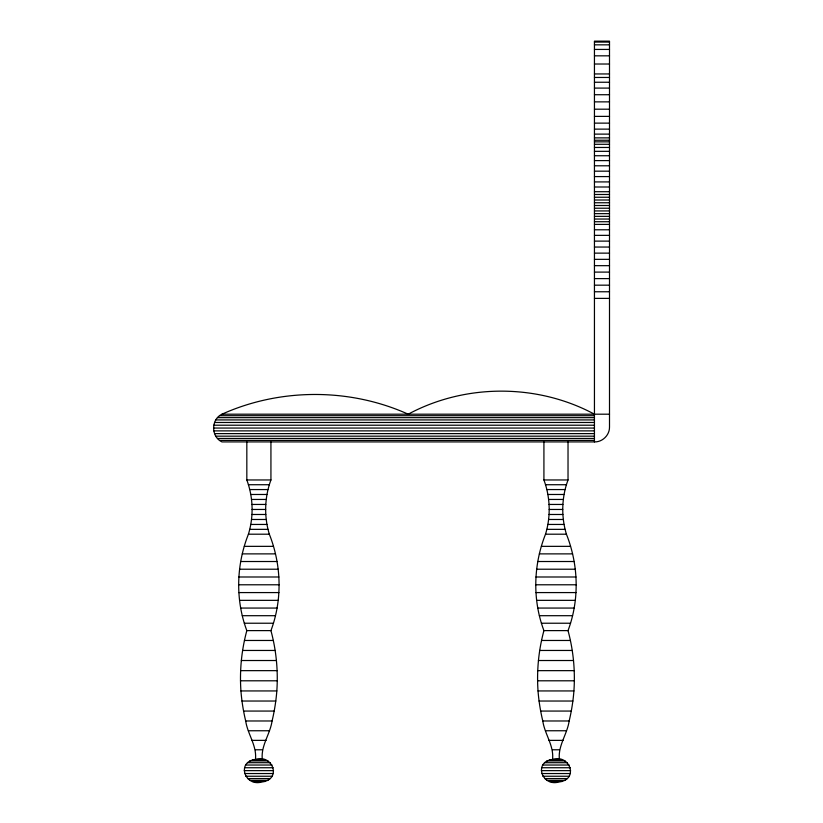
<?xml version="1.0" encoding="UTF-8"?>
<svg xmlns="http://www.w3.org/2000/svg" width="823" height="823" viewBox="0 0 823 823"><rect width="100%" height="100%" fill="white"/><g stroke="black" fill="none" stroke-linecap="round" stroke-linejoin="round"><path stroke-width="1.23" d="M255.449 759.423C272.958 753.796 281.805 779.546 262.311 781.85C244.801 787.477 235.944 761.728 255.449 759.423C257.043 745.772 247.61 734.239 245.686 720.979C243.32 711.103 241.725 701.062 240.933 690.939C239.524 670.673 241.52 650.211 246.828 630.613C235.224 599.72 236.273 564.773 248.423 534.199C253.803 516.577 253.227 497.246 246.828 479.963L246.828 441.91M552.542 759.423C570.051 753.796 578.898 779.546 559.403 781.85C541.894 787.477 533.037 761.728 552.542 759.423C554.136 745.772 544.703 734.239 542.779 720.979C540.413 711.103 538.818 701.062 538.026 690.939C536.617 670.673 538.612 650.211 543.921 630.613C532.316 599.72 533.366 564.773 545.515 534.199C550.896 516.577 550.32 497.246 543.921 479.963L543.921 441.91M262.311 759.423C260.716 745.772 270.139 734.239 272.074 720.979C274.44 711.103 276.034 701.062 276.826 690.939C278.236 670.673 276.24 650.211 270.932 630.613C282.536 599.72 281.476 564.773 269.327 534.199C263.957 516.577 264.533 497.246 270.932 479.963L270.932 441.91M559.403 759.423C557.809 745.772 567.232 734.239 569.166 720.979C571.532 711.103 573.127 701.062 573.919 690.939C575.328 670.673 573.333 650.211 568.024 630.613C579.629 599.72 578.579 564.773 566.419 534.199C561.049 516.577 561.625 497.246 568.024 479.963L568.024 441.91M594.443 441.91L594.443 41.15L609.504 41.15L609.504 427.034C609.678 435.058 602.457 442.188 594.443 441.91L221.973 441.91C210.883 436.818 210.883 419.277 221.973 414.195C280.406 387.9 349.785 387.9 408.208 414.195C465.324 383.467 537.337 383.467 594.443 414.195M594.443 42.076L609.504 42.076M594.443 44.833L609.504 44.833M594.443 49.431L609.504 49.431M594.443 55.83L609.504 55.83M594.443 64.019L609.504 64.019M594.443 73.947L609.504 73.947M594.443 77.465L609.504 77.465M594.443 82.249L609.504 82.249M594.443 88.092L609.504 88.092M594.443 94.727L609.504 94.727M594.443 101.867L609.504 101.867M594.443 109.192L609.504 109.192M594.443 116.382L609.504 116.382M594.443 123.131L609.504 123.131M594.443 129.129L609.504 129.129M594.443 134.118L609.504 134.118M594.443 137.873L609.504 137.873M594.443 140.239L609.504 140.239M594.443 141.854L609.504 141.854M594.443 144.292L609.504 144.292M594.443 147.471L609.504 147.471M594.443 151.329L609.504 151.329M594.443 155.742L609.504 155.742M594.443 160.608L609.504 160.608M594.443 165.793L609.504 165.793M594.443 171.174L609.504 171.174M594.443 176.585L609.504 176.585M594.443 181.914L609.504 181.914M594.443 186.996L609.504 186.996M594.443 191.718L609.504 191.718M594.443 194.485L609.504 194.485M594.443 197.253L609.504 197.253M594.443 200.01L609.504 200.01M594.443 202.756L609.504 202.756M594.443 205.493L609.504 205.493M594.443 208.219L609.504 208.219M594.443 210.935L609.504 210.935M594.443 213.651L609.504 213.651M594.443 216.356L609.504 216.356M594.443 219.041L609.504 219.041M594.443 221.726L609.504 221.726M594.443 224.401L609.504 224.401M594.443 229.782L609.504 229.782M594.443 235.357L609.504 235.357M594.443 241.118L609.504 241.118M594.443 247.044L609.504 247.044M594.443 253.134L609.504 253.134M594.443 259.348L609.504 259.348M594.443 265.675L609.504 265.675M594.443 272.104L609.504 272.104M594.443 278.606L609.504 278.606M594.443 285.17L609.504 285.17M594.443 291.764L609.504 291.764M594.443 298.389L609.504 298.389M221.973 414.195L609.504 414.195M219.576 415.718L594.443 415.718M217.488 417.652L594.443 417.652M215.78 419.925L594.443 419.925M214.525 422.477L594.443 422.477M213.754 425.213L594.443 425.213M213.496 428.053L594.443 428.053M213.754 430.882L594.443 430.882M214.525 433.618L594.443 433.618M215.78 436.169L594.443 436.169M217.488 438.453L594.443 438.453M219.576 440.387L594.443 440.387M246.828 479.963L270.932 479.963M543.921 479.963L568.024 479.963M248.423 484.726L269.327 484.726M545.515 484.726L566.419 484.726M249.75 489.562L268.01 489.562M546.842 489.562L565.103 489.562M250.778 494.479L266.981 494.479M547.871 494.479L564.074 494.479M251.519 499.448L266.24 499.448M548.612 499.448L563.333 499.448M251.961 504.448L265.798 504.448M549.054 504.448L562.891 504.448M252.105 509.458L265.644 509.458M549.198 509.458L562.737 509.458M251.961 514.478L265.798 514.478M549.054 514.478L562.891 514.478M251.519 519.478L266.24 519.478M548.612 519.478L563.333 519.478M250.778 524.446L266.981 524.446M547.871 524.446L564.074 524.446M249.75 529.354L268.01 529.354M546.842 529.354L565.103 529.354M248.423 534.199L269.327 534.199M545.515 534.199L566.419 534.199M244.338 546.349L273.421 546.349M541.431 546.349L570.514 546.349M242.291 553.879L275.468 553.879M539.384 553.879L572.561 553.879M240.686 561.512L277.073 561.512M537.779 561.512L574.166 561.512M239.534 569.218L278.215 569.218M536.627 569.218L575.308 569.218M238.845 576.995L278.904 576.995M535.938 576.995L575.997 576.995M238.619 584.783L279.141 584.783M535.711 584.783L576.234 584.783M238.845 592.581L278.904 592.581M535.938 592.581L575.997 592.581M239.534 600.348L278.215 600.348M536.627 600.348L575.308 600.348M240.686 608.063L277.073 608.063M537.779 608.063L574.166 608.063M242.291 615.697L275.468 615.697M539.384 615.697L572.561 615.697M244.338 623.227L273.421 623.227M541.431 623.227L570.514 623.227M246.828 630.613L270.932 630.613M543.921 630.613L568.024 630.613M244.421 640.469L273.329 640.469M541.513 640.469L570.421 640.469M242.59 650.458L275.17 650.458M539.682 650.458L572.263 650.458M241.314 660.519L276.446 660.519M538.407 660.519L573.538 660.519M240.614 670.652L277.145 670.652M537.707 670.652L574.238 670.652M240.481 680.796L277.269 680.796M537.573 680.796L574.361 680.796M240.933 690.939L276.826 690.939M538.026 690.939L573.919 690.939M241.952 701.031L275.808 701.031M539.044 701.031L572.901 701.031M243.536 711.062L274.224 711.062M540.629 711.062L571.316 711.062M245.686 720.979L272.074 720.979M542.779 720.979L569.166 720.979M248.392 730.752L269.358 730.752M545.484 730.752L566.461 730.752M251.653 740.371L266.107 740.371M548.746 740.371L563.199 740.371M255.449 749.784L262.311 749.784M552.542 749.784L559.403 749.784M252.538 759.804L265.212 759.804M549.63 759.804L562.304 759.804M249.842 760.925L267.917 760.925M546.935 760.925L565.01 760.925M247.517 762.705L270.242 762.705M544.61 762.705L567.335 762.705M245.738 765.03L272.022 765.03M542.83 765.03L569.115 765.03M244.616 767.736L273.143 767.736M541.709 767.736L570.236 767.736M244.236 770.637L273.524 770.637M541.328 770.637L570.617 770.637M244.616 773.538L273.143 773.538M541.709 773.538L570.236 773.538M245.738 776.243L272.022 776.243M542.83 776.243L569.115 776.243M247.517 778.568L270.242 778.568M544.61 778.568L567.335 778.568M249.842 780.348L267.917 780.348M546.935 780.348L565.01 780.348M252.538 781.469L265.212 781.469M549.63 781.469L562.304 781.469"/></g></svg>
